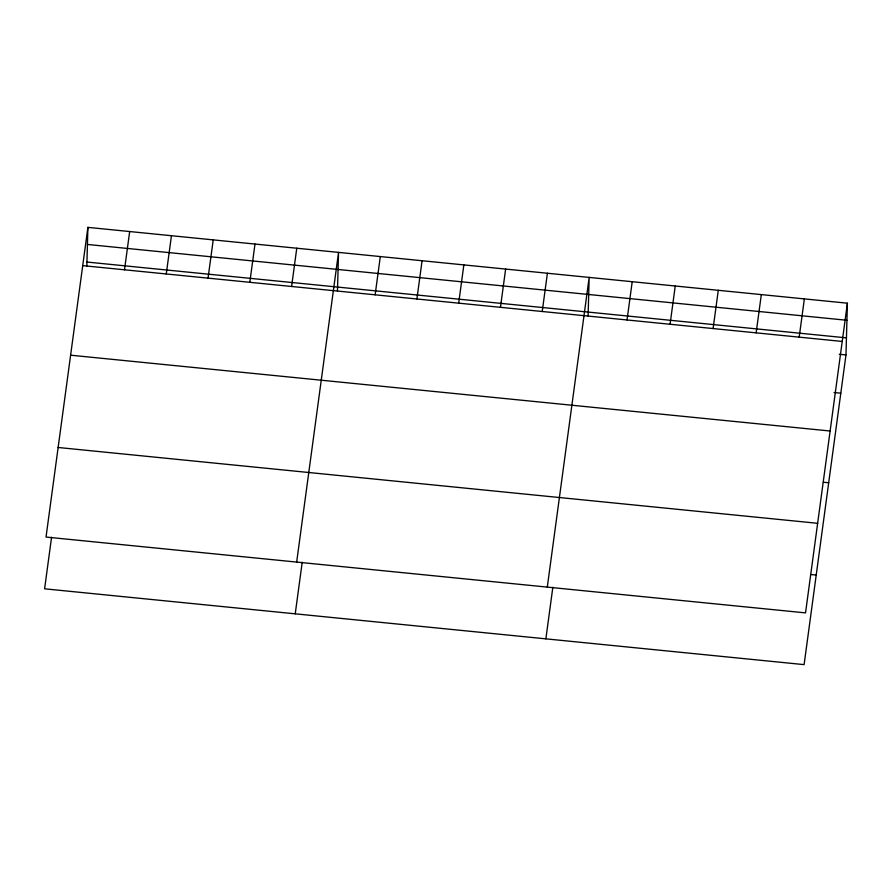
<?xml version="1.0" encoding="UTF-8"?>
<svg xmlns="http://www.w3.org/2000/svg" width="892" height="892" viewBox="0 0 892 892"><rect width="100%" height="100%" fill="white"/><g stroke="black" fill="none" stroke-linecap="round" stroke-linejoin="round"><path stroke-width="1.34" d="M86.836 265.983L87.895 227.371L847.4 303.191L845.973 354.938L804.105 664.629L44.6 588.809L51.569 537.229M337.466 291.004L338.536 252.391L296.668 562.083M588.107 316.024L589.166 277.412L547.298 587.103M87.895 227.371L46.027 537.062L805.532 612.882L847.4 303.191M124.501 269.797L129.674 231.541M166.269 273.967L171.442 235.711M208.048 278.137L213.221 239.881M249.816 282.307L254.989 244.051M291.595 286.477L296.768 248.221M295.23 613.83L302.21 562.25M375.142 294.817L380.304 256.561M416.91 298.987L422.083 260.732M458.678 303.157L463.851 264.902M500.457 307.327L505.63 269.072M542.225 311.498L547.398 273.242M545.871 638.85L552.839 587.271M627.043 319.96L632.205 281.716M670.07 324.253L675.244 286.009M713.109 328.557L718.283 290.301M756.148 332.85L761.322 294.605M799.187 337.143L804.361 298.898M87.427 244.453L846.932 320.273M86.948 262.047L846.441 337.867M82.733 265.626L842.226 341.446M839.249 354.269L845.973 354.938M834.076 392.525L840.799 393.194M70.613 355.194L830.117 431.014M823.305 482.226L828.69 482.762M58.136 447.483L817.641 523.303M810.828 574.515L816.213 575.05"/></g></svg>
